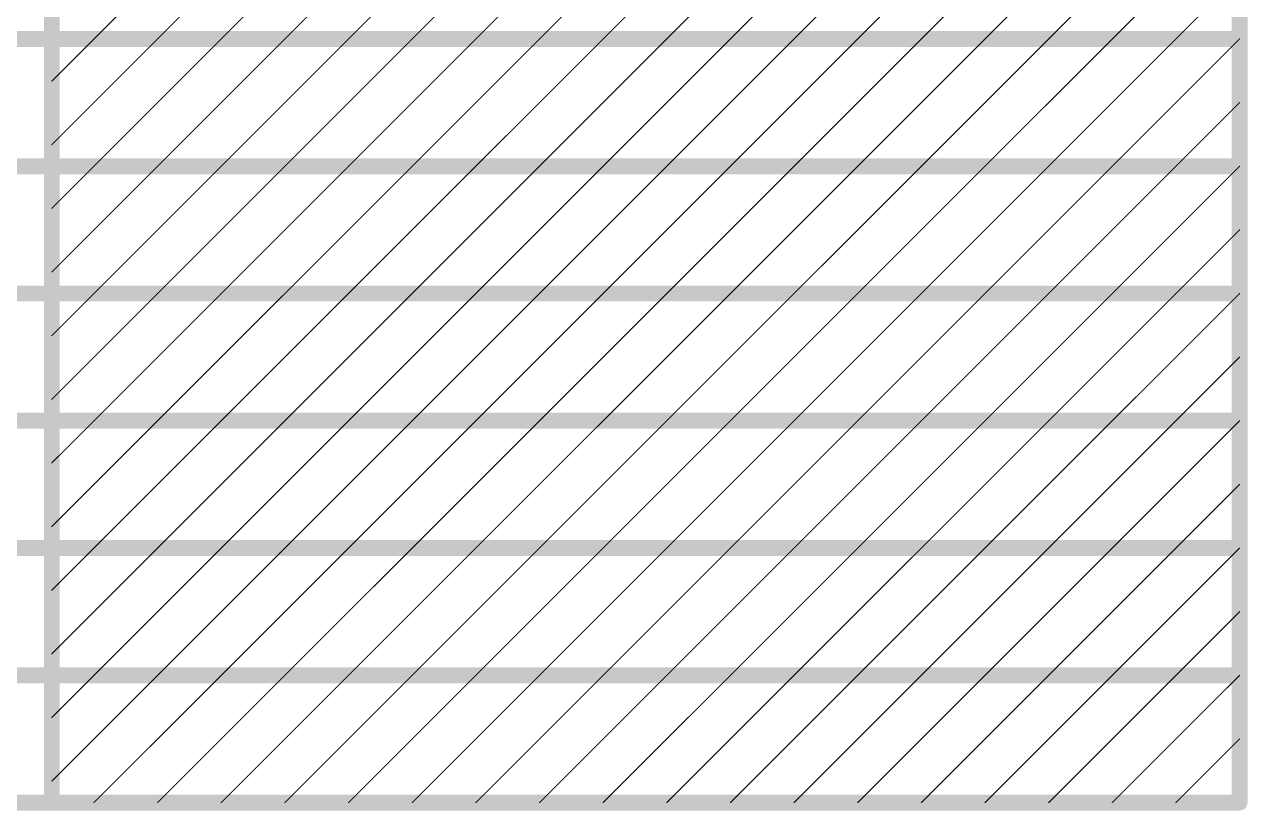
# Model space of a CAD drawing. Header units: inches. Extents: x 0 to 211, y 0 to 201.
# Drawn here: x 11.034 to 12.187, y 5.452 to 6.194 of the extents above; entities that cross this region are included whole.
import ezdxf

# ---------------------------------------------------------------- set-up
doc = ezdxf.new("R2010")
doc.units = ezdxf.units.IN
doc.header["$MEASUREMENT"] = 0
doc.layers.add('Fabrication', color=76, linetype='Continuous')

msp = doc.modelspace()

# ---------------------------------------------------------------- linework, layer by layer
at = {"layer": 'Fabrication'}
for points in [[(11.0597, 5.46, 0.015, 0.015, 0), (11.0597, 6.9, 0.015, 0.015, 0)], [(12.1794, 5.46, 0.015, 0.015, 0), (12.1794, 6.9, 0.015, 0.015, 0)], [(11.0994, 6.18, 0.001, 0.001, 0), (11.2194, 6.3, 0.001, 0.001, 0)], [(11.1594, 6.18, 0.001, 0.001, 0), (11.2794, 6.3, 0.001, 0.001, 0)], [(11.2194, 6.18, 0.001, 0.001, 0), (11.3394, 6.3, 0.001, 0.001, 0)], [(11.2794, 6.18, 0.001, 0.001, 0), (11.3994, 6.3, 0.001, 0.001, 0)], [(11.3394, 6.18, 0.001, 0.001, 0), (11.4594, 6.3, 0.001, 0.001, 0)], [(11.3994, 6.18, 0.001, 0.001, 0), (11.5194, 6.3, 0.001, 0.001, 0)], [(11.4594, 6.18, 0.001, 0.001, 0), (11.5794, 6.3, 0.001, 0.001, 0)], [(11.5194, 6.18, 0.001, 0.001, 0), (11.6394, 6.3, 0.001, 0.001, 0)], [(11.5794, 6.18, 0.001, 0.001, 0), (11.6994, 6.3, 0.001, 0.001, 0)], [(11.6394, 6.18, 0.001, 0.001, 0), (11.7594, 6.3, 0.001, 0.001, 0)], [(11.6994, 6.18, 0.001, 0.001, 0), (11.8194, 6.3, 0.001, 0.001, 0)], [(11.7594, 6.18, 0.001, 0.001, 0), (11.8794, 6.3, 0.001, 0.001, 0)], [(11.8194, 6.18, 0.001, 0.001, 0), (11.9394, 6.3, 0.001, 0.001, 0)], [(11.8794, 6.18, 0.001, 0.001, 0), (11.9994, 6.3, 0.001, 0.001, 0)], [(11.9394, 6.18, 0.001, 0.001, 0), (12.0594, 6.3, 0.001, 0.001, 0)], [(11.9994, 6.18, 0.001, 0.001, 0), (12.1194, 6.3, 0.001, 0.001, 0)], [(12.0594, 6.18, 0.001, 0.001, 0), (12.1794, 6.3, 0.001, 0.001, 0)], [(12.1194, 6.18, 0.001, 0.001, 0), (12.1794, 6.24, 0.001, 0.001, 0)], [(10.4898, 6.18, 0.015, 0.015, 0), (11.0597, 6.18, 0.015, 0.015, 0)], [(11.0597, 6.18, 0.015, 0.015, 0), (12.1794, 6.18, 0.015, 0.015, 0)], [(11.0597, 6.0803, 0.001, 0.001, 0), (11.1594, 6.18, 0.001, 0.001, 0)], [(11.0597, 6.1403, 0.001, 0.001, 0), (11.0994, 6.18, 0.001, 0.001, 0)], [(11.0994, 6.06, 0.001, 0.001, 0), (11.2194, 6.18, 0.001, 0.001, 0)], [(11.1594, 6.06, 0.001, 0.001, 0), (11.2794, 6.18, 0.001, 0.001, 0)], [(11.2194, 6.06, 0.001, 0.001, 0), (11.3394, 6.18, 0.001, 0.001, 0)], [(11.2794, 6.06, 0.001, 0.001, 0), (11.3994, 6.18, 0.001, 0.001, 0)], [(11.3394, 6.06, 0.001, 0.001, 0), (11.4594, 6.18, 0.001, 0.001, 0)], [(11.3994, 6.06, 0.001, 0.001, 0), (11.5194, 6.18, 0.001, 0.001, 0)], [(11.4594, 6.06, 0.001, 0.001, 0), (11.5794, 6.18, 0.001, 0.001, 0)], [(11.5194, 6.06, 0.001, 0.001, 0), (11.6394, 6.18, 0.001, 0.001, 0)], [(11.5794, 6.06, 0.001, 0.001, 0), (11.6994, 6.18, 0.001, 0.001, 0)], [(11.6394, 6.06, 0.001, 0.001, 0), (11.7594, 6.18, 0.001, 0.001, 0)], [(11.6994, 6.06, 0.001, 0.001, 0), (11.8194, 6.18, 0.001, 0.001, 0)], [(11.7594, 6.06, 0.001, 0.001, 0), (11.8794, 6.18, 0.001, 0.001, 0)], [(11.8194, 6.06, 0.001, 0.001, 0), (11.9394, 6.18, 0.001, 0.001, 0)], [(11.8794, 6.06, 0.001, 0.001, 0), (11.9994, 6.18, 0.001, 0.001, 0)], [(11.9394, 6.06, 0.001, 0.001, 0), (12.0594, 6.18, 0.001, 0.001, 0)], [(11.9994, 6.06, 0.001, 0.001, 0), (12.1194, 6.18, 0.001, 0.001, 0)], [(12.0594, 6.06, 0.001, 0.001, 0), (12.1794, 6.18, 0.001, 0.001, 0)], [(12.1194, 6.06, 0.001, 0.001, 0), (12.1794, 6.12, 0.001, 0.001, 0)], [(10.4898, 6.06, 0.015, 0.015, 0), (11.0597, 6.06, 0.015, 0.015, 0)], [(11.0597, 6.06, 0.015, 0.015, 0), (12.1794, 6.06, 0.015, 0.015, 0)], [(11.0597, 5.9603, 0.001, 0.001, 0), (11.1594, 6.06, 0.001, 0.001, 0)], [(11.0597, 6.0203, 0.001, 0.001, 0), (11.0994, 6.06, 0.001, 0.001, 0)], [(11.0994, 5.94, 0.001, 0.001, 0), (11.2194, 6.06, 0.001, 0.001, 0)], [(11.1594, 5.94, 0.001, 0.001, 0), (11.2794, 6.06, 0.001, 0.001, 0)], [(11.2194, 5.94, 0.001, 0.001, 0), (11.3394, 6.06, 0.001, 0.001, 0)], [(11.2794, 5.94, 0.001, 0.001, 0), (11.3994, 6.06, 0.001, 0.001, 0)], [(11.3394, 5.94, 0.001, 0.001, 0), (11.4594, 6.06, 0.001, 0.001, 0)], [(11.3994, 5.94, 0.001, 0.001, 0), (11.5194, 6.06, 0.001, 0.001, 0)], [(11.4594, 5.94, 0.001, 0.001, 0), (11.5794, 6.06, 0.001, 0.001, 0)], [(11.5194, 5.94, 0.001, 0.001, 0), (11.6394, 6.06, 0.001, 0.001, 0)], [(11.5794, 5.94, 0.001, 0.001, 0), (11.6994, 6.06, 0.001, 0.001, 0)], [(11.6394, 5.94, 0.001, 0.001, 0), (11.7594, 6.06, 0.001, 0.001, 0)], [(11.6994, 5.94, 0.001, 0.001, 0), (11.8194, 6.06, 0.001, 0.001, 0)], [(11.7594, 5.94, 0.001, 0.001, 0), (11.8794, 6.06, 0.001, 0.001, 0)], [(11.8194, 5.94, 0.001, 0.001, 0), (11.9394, 6.06, 0.001, 0.001, 0)], [(11.8794, 5.94, 0.001, 0.001, 0), (11.9994, 6.06, 0.001, 0.001, 0)], [(11.9394, 5.94, 0.001, 0.001, 0), (12.0594, 6.06, 0.001, 0.001, 0)], [(11.9994, 5.94, 0.001, 0.001, 0), (12.1194, 6.06, 0.001, 0.001, 0)], [(12.0594, 5.94, 0.001, 0.001, 0), (12.1794, 6.06, 0.001, 0.001, 0)], [(12.1194, 5.94, 0.001, 0.001, 0), (12.1794, 6, 0.001, 0.001, 0)], [(10.4898, 5.94, 0.015, 0.015, 0), (11.0597, 5.94, 0.015, 0.015, 0)], [(11.0597, 5.94, 0.015, 0.015, 0), (12.1794, 5.94, 0.015, 0.015, 0)], [(11.0597, 5.8403, 0.001, 0.001, 0), (11.1594, 5.94, 0.001, 0.001, 0)], [(11.0597, 5.9003, 0.001, 0.001, 0), (11.0994, 5.94, 0.001, 0.001, 0)], [(11.0994, 5.82, 0.001, 0.001, 0), (11.2194, 5.94, 0.001, 0.001, 0)], [(11.1594, 5.82, 0.001, 0.001, 0), (11.2794, 5.94, 0.001, 0.001, 0)], [(11.2194, 5.82, 0.001, 0.001, 0), (11.3394, 5.94, 0.001, 0.001, 0)], [(11.2794, 5.82, 0.001, 0.001, 0), (11.3994, 5.94, 0.001, 0.001, 0)], [(11.3394, 5.82, 0.001, 0.001, 0), (11.4594, 5.94, 0.001, 0.001, 0)], [(11.3994, 5.82, 0.001, 0.001, 0), (11.5194, 5.94, 0.001, 0.001, 0)], [(11.4594, 5.82, 0.001, 0.001, 0), (11.5794, 5.94, 0.001, 0.001, 0)], [(11.5194, 5.82, 0.001, 0.001, 0), (11.6394, 5.94, 0.001, 0.001, 0)], [(11.5794, 5.82, 0.001, 0.001, 0), (11.6994, 5.94, 0.001, 0.001, 0)], [(11.6394, 5.82, 0.001, 0.001, 0), (11.7594, 5.94, 0.001, 0.001, 0)], [(11.6994, 5.82, 0.001, 0.001, 0), (11.8194, 5.94, 0.001, 0.001, 0)], [(11.7594, 5.82, 0.001, 0.001, 0), (11.8794, 5.94, 0.001, 0.001, 0)], [(11.8194, 5.82, 0.001, 0.001, 0), (11.9394, 5.94, 0.001, 0.001, 0)], [(11.8794, 5.82, 0.001, 0.001, 0), (11.9994, 5.94, 0.001, 0.001, 0)], [(11.9394, 5.82, 0.001, 0.001, 0), (12.0594, 5.94, 0.001, 0.001, 0)], [(11.9994, 5.82, 0.001, 0.001, 0), (12.1194, 5.94, 0.001, 0.001, 0)], [(12.0594, 5.82, 0.001, 0.001, 0), (12.1794, 5.94, 0.001, 0.001, 0)], [(12.1194, 5.82, 0.001, 0.001, 0), (12.1794, 5.88, 0.001, 0.001, 0)], [(10.4898, 5.82, 0.015, 0.015, 0), (11.0597, 5.82, 0.015, 0.015, 0)], [(11.0597, 5.82, 0.015, 0.015, 0), (12.1794, 5.82, 0.015, 0.015, 0)], [(11.0597, 5.7203, 0.001, 0.001, 0), (11.1594, 5.82, 0.001, 0.001, 0)], [(11.0597, 5.7803, 0.001, 0.001, 0), (11.0994, 5.82, 0.001, 0.001, 0)], [(11.0994, 5.7, 0.001, 0.001, 0), (11.2194, 5.82, 0.001, 0.001, 0)], [(11.1594, 5.7, 0.001, 0.001, 0), (11.2794, 5.82, 0.001, 0.001, 0)], [(11.2194, 5.7, 0.001, 0.001, 0), (11.3394, 5.82, 0.001, 0.001, 0)], [(11.2794, 5.7, 0.001, 0.001, 0), (11.3994, 5.82, 0.001, 0.001, 0)], [(11.3394, 5.7, 0.001, 0.001, 0), (11.4594, 5.82, 0.001, 0.001, 0)], [(11.3994, 5.7, 0.001, 0.001, 0), (11.5194, 5.82, 0.001, 0.001, 0)], [(11.4594, 5.7, 0.001, 0.001, 0), (11.5794, 5.82, 0.001, 0.001, 0)], [(11.5194, 5.7, 0.001, 0.001, 0), (11.6394, 5.82, 0.001, 0.001, 0)], [(11.5794, 5.7, 0.001, 0.001, 0), (11.6994, 5.82, 0.001, 0.001, 0)], [(11.6394, 5.7, 0.001, 0.001, 0), (11.7594, 5.82, 0.001, 0.001, 0)], [(11.6994, 5.7, 0.001, 0.001, 0), (11.8194, 5.82, 0.001, 0.001, 0)], [(11.7594, 5.7, 0.001, 0.001, 0), (11.8794, 5.82, 0.001, 0.001, 0)], [(11.8194, 5.7, 0.001, 0.001, 0), (11.9394, 5.82, 0.001, 0.001, 0)], [(11.8794, 5.7, 0.001, 0.001, 0), (11.9994, 5.82, 0.001, 0.001, 0)], [(11.9394, 5.7, 0.001, 0.001, 0), (12.0594, 5.82, 0.001, 0.001, 0)], [(11.9994, 5.7, 0.001, 0.001, 0), (12.1194, 5.82, 0.001, 0.001, 0)], [(12.0594, 5.7, 0.001, 0.001, 0), (12.1794, 5.82, 0.001, 0.001, 0)], [(12.1194, 5.7, 0.001, 0.001, 0), (12.1794, 5.76, 0.001, 0.001, 0)], [(10.4898, 5.7, 0.015, 0.015, 0), (11.0597, 5.7, 0.015, 0.015, 0)], [(11.0597, 5.7, 0.015, 0.015, 0), (12.1794, 5.7, 0.015, 0.015, 0)], [(11.0597, 5.6003, 0.001, 0.001, 0), (11.1594, 5.7, 0.001, 0.001, 0)], [(11.0597, 5.6603, 0.001, 0.001, 0), (11.0994, 5.7, 0.001, 0.001, 0)], [(11.0994, 5.58, 0.001, 0.001, 0), (11.2194, 5.7, 0.001, 0.001, 0)], [(11.1594, 5.58, 0.001, 0.001, 0), (11.2794, 5.7, 0.001, 0.001, 0)], [(11.2194, 5.58, 0.001, 0.001, 0), (11.3394, 5.7, 0.001, 0.001, 0)], [(11.2794, 5.58, 0.001, 0.001, 0), (11.3994, 5.7, 0.001, 0.001, 0)], [(11.3394, 5.58, 0.001, 0.001, 0), (11.4594, 5.7, 0.001, 0.001, 0)], [(11.3994, 5.58, 0.001, 0.001, 0), (11.5194, 5.7, 0.001, 0.001, 0)], [(11.4594, 5.58, 0.001, 0.001, 0), (11.5794, 5.7, 0.001, 0.001, 0)], [(11.5194, 5.58, 0.001, 0.001, 0), (11.6394, 5.7, 0.001, 0.001, 0)], [(11.5794, 5.58, 0.001, 0.001, 0), (11.6994, 5.7, 0.001, 0.001, 0)], [(11.6394, 5.58, 0.001, 0.001, 0), (11.7594, 5.7, 0.001, 0.001, 0)], [(11.6994, 5.58, 0.001, 0.001, 0), (11.8194, 5.7, 0.001, 0.001, 0)], [(11.7594, 5.58, 0.001, 0.001, 0), (11.8794, 5.7, 0.001, 0.001, 0)], [(11.8194, 5.58, 0.001, 0.001, 0), (11.9394, 5.7, 0.001, 0.001, 0)], [(11.8794, 5.58, 0.001, 0.001, 0), (11.9994, 5.7, 0.001, 0.001, 0)], [(11.9394, 5.58, 0.001, 0.001, 0), (12.0594, 5.7, 0.001, 0.001, 0)], [(11.9994, 5.58, 0.001, 0.001, 0), (12.1194, 5.7, 0.001, 0.001, 0)], [(12.0594, 5.58, 0.001, 0.001, 0), (12.1794, 5.7, 0.001, 0.001, 0)], [(12.1194, 5.58, 0.001, 0.001, 0), (12.1794, 5.64, 0.001, 0.001, 0)], [(10.4898, 5.58, 0.015, 0.015, 0), (11.0597, 5.58, 0.015, 0.015, 0)], [(11.0597, 5.58, 0.015, 0.015, 0), (12.1794, 5.58, 0.015, 0.015, 0)], [(11.0597, 5.4803, 0.001, 0.001, 0), (11.1594, 5.58, 0.001, 0.001, 0)], [(11.0597, 5.5403, 0.001, 0.001, 0), (11.0994, 5.58, 0.001, 0.001, 0)], [(11.0994, 5.46, 0.001, 0.001, 0), (11.2194, 5.58, 0.001, 0.001, 0)], [(11.1594, 5.46, 0.001, 0.001, 0), (11.2794, 5.58, 0.001, 0.001, 0)], [(11.2194, 5.46, 0.001, 0.001, 0), (11.3394, 5.58, 0.001, 0.001, 0)], [(11.2794, 5.46, 0.001, 0.001, 0), (11.3994, 5.58, 0.001, 0.001, 0)], [(11.3394, 5.46, 0.001, 0.001, 0), (11.4594, 5.58, 0.001, 0.001, 0)], [(11.3994, 5.46, 0.001, 0.001, 0), (11.5194, 5.58, 0.001, 0.001, 0)], [(11.4594, 5.46, 0.001, 0.001, 0), (11.5794, 5.58, 0.001, 0.001, 0)], [(11.5194, 5.46, 0.001, 0.001, 0), (11.6394, 5.58, 0.001, 0.001, 0)], [(11.5794, 5.46, 0.001, 0.001, 0), (11.6994, 5.58, 0.001, 0.001, 0)], [(11.6394, 5.46, 0.001, 0.001, 0), (11.7594, 5.58, 0.001, 0.001, 0)], [(11.6994, 5.46, 0.001, 0.001, 0), (11.8194, 5.58, 0.001, 0.001, 0)], [(11.7594, 5.46, 0.001, 0.001, 0), (11.8794, 5.58, 0.001, 0.001, 0)], [(11.8194, 5.46, 0.001, 0.001, 0), (11.9394, 5.58, 0.001, 0.001, 0)], [(11.8794, 5.46, 0.001, 0.001, 0), (11.9994, 5.58, 0.001, 0.001, 0)], [(11.9394, 5.46, 0.001, 0.001, 0), (12.0594, 5.58, 0.001, 0.001, 0)], [(11.9994, 5.46, 0.001, 0.001, 0), (12.1194, 5.58, 0.001, 0.001, 0)], [(12.0594, 5.46, 0.001, 0.001, 0), (12.1794, 5.58, 0.001, 0.001, 0)], [(12.1194, 5.46, 0.001, 0.001, 0), (12.1794, 5.52, 0.001, 0.001, 0)], [(10.4898, 5.46, 0.015, 0.015, 0), (11.0597, 5.46, 0.015, 0.015, 0)], [(11.0597, 5.46, 0.015, 0.015, 0), (12.1794, 5.46, 0.015, 0.015, 0)]]:
    msp.add_lwpolyline(points, format="xyseb", dxfattribs=at)
for points in [[(11.0559, 6.18, 0.0075, 0.0075, 1), (11.0634, 6.18, 0.0075, 0.0075, 1)], [(11.0559, 6.18, 0.0075, 0.0075, 1), (11.0634, 6.18, 0.0075, 0.0075, 1)], [(11.0991, 6.18, 0.0005, 0.0005, 1), (11.0996, 6.18, 0.0005, 0.0005, 1)], [(11.0991, 6.18, 0.0005, 0.0005, 1), (11.0996, 6.18, 0.0005, 0.0005, 1)], [(11.1591, 6.18, 0.0005, 0.0005, 1), (11.1596, 6.18, 0.0005, 0.0005, 1)], [(11.1591, 6.18, 0.0005, 0.0005, 1), (11.1596, 6.18, 0.0005, 0.0005, 1)], [(11.2191, 6.18, 0.0005, 0.0005, 1), (11.2196, 6.18, 0.0005, 0.0005, 1)], [(11.2191, 6.18, 0.0005, 0.0005, 1), (11.2196, 6.18, 0.0005, 0.0005, 1)], [(11.2791, 6.18, 0.0005, 0.0005, 1), (11.2796, 6.18, 0.0005, 0.0005, 1)], [(11.2791, 6.18, 0.0005, 0.0005, 1), (11.2796, 6.18, 0.0005, 0.0005, 1)], [(11.3391, 6.18, 0.0005, 0.0005, 1), (11.3396, 6.18, 0.0005, 0.0005, 1)], [(11.3391, 6.18, 0.0005, 0.0005, 1), (11.3396, 6.18, 0.0005, 0.0005, 1)], [(11.3991, 6.18, 0.0005, 0.0005, 1), (11.3996, 6.18, 0.0005, 0.0005, 1)], [(11.3991, 6.18, 0.0005, 0.0005, 1), (11.3996, 6.18, 0.0005, 0.0005, 1)], [(11.4591, 6.18, 0.0005, 0.0005, 1), (11.4596, 6.18, 0.0005, 0.0005, 1)], [(11.4591, 6.18, 0.0005, 0.0005, 1), (11.4596, 6.18, 0.0005, 0.0005, 1)], [(11.5191, 6.18, 0.0005, 0.0005, 1), (11.5196, 6.18, 0.0005, 0.0005, 1)], [(11.5191, 6.18, 0.0005, 0.0005, 1), (11.5196, 6.18, 0.0005, 0.0005, 1)], [(11.5791, 6.18, 0.0005, 0.0005, 1), (11.5796, 6.18, 0.0005, 0.0005, 1)], [(11.5791, 6.18, 0.0005, 0.0005, 1), (11.5796, 6.18, 0.0005, 0.0005, 1)], [(11.6391, 6.18, 0.0005, 0.0005, 1), (11.6396, 6.18, 0.0005, 0.0005, 1)], [(11.6391, 6.18, 0.0005, 0.0005, 1), (11.6396, 6.18, 0.0005, 0.0005, 1)], [(11.6991, 6.18, 0.0005, 0.0005, 1), (11.6996, 6.18, 0.0005, 0.0005, 1)], [(11.6991, 6.18, 0.0005, 0.0005, 1), (11.6996, 6.18, 0.0005, 0.0005, 1)], [(11.7591, 6.18, 0.0005, 0.0005, 1), (11.7596, 6.18, 0.0005, 0.0005, 1)], [(11.7591, 6.18, 0.0005, 0.0005, 1), (11.7596, 6.18, 0.0005, 0.0005, 1)], [(11.8191, 6.18, 0.0005, 0.0005, 1), (11.8196, 6.18, 0.0005, 0.0005, 1)], [(11.8191, 6.18, 0.0005, 0.0005, 1), (11.8196, 6.18, 0.0005, 0.0005, 1)], [(11.8791, 6.18, 0.0005, 0.0005, 1), (11.8796, 6.18, 0.0005, 0.0005, 1)], [(11.8791, 6.18, 0.0005, 0.0005, 1), (11.8796, 6.18, 0.0005, 0.0005, 1)], [(11.9391, 6.18, 0.0005, 0.0005, 1), (11.9396, 6.18, 0.0005, 0.0005, 1)], [(11.9391, 6.18, 0.0005, 0.0005, 1), (11.9396, 6.18, 0.0005, 0.0005, 1)], [(11.9991, 6.18, 0.0005, 0.0005, 1), (11.9996, 6.18, 0.0005, 0.0005, 1)], [(11.9991, 6.18, 0.0005, 0.0005, 1), (11.9996, 6.18, 0.0005, 0.0005, 1)], [(12.0591, 6.18, 0.0005, 0.0005, 1), (12.0596, 6.18, 0.0005, 0.0005, 1)], [(12.0591, 6.18, 0.0005, 0.0005, 1), (12.0596, 6.18, 0.0005, 0.0005, 1)], [(12.1191, 6.18, 0.0005, 0.0005, 1), (12.1196, 6.18, 0.0005, 0.0005, 1)], [(12.1191, 6.18, 0.0005, 0.0005, 1), (12.1196, 6.18, 0.0005, 0.0005, 1)], [(12.1756, 6.18, 0.0075, 0.0075, 1), (12.1831, 6.18, 0.0075, 0.0075, 1)], [(12.1791, 6.18, 0.0005, 0.0005, 1), (12.1796, 6.18, 0.0005, 0.0005, 1)], [(11.0594, 6.1403, 0.0005, 0.0005, 1), (11.0599, 6.1403, 0.0005, 0.0005, 1)], [(12.1791, 6.12, 0.0005, 0.0005, 1), (12.1796, 6.12, 0.0005, 0.0005, 1)], [(11.0594, 6.0803, 0.0005, 0.0005, 1), (11.0599, 6.0803, 0.0005, 0.0005, 1)], [(11.0559, 6.06, 0.0075, 0.0075, 1), (11.0634, 6.06, 0.0075, 0.0075, 1)], [(11.0559, 6.06, 0.0075, 0.0075, 1), (11.0634, 6.06, 0.0075, 0.0075, 1)], [(12.1756, 6.06, 0.0075, 0.0075, 1), (12.1831, 6.06, 0.0075, 0.0075, 1)], [(11.0991, 6.06, 0.0005, 0.0005, 1), (11.0996, 6.06, 0.0005, 0.0005, 1)], [(11.0991, 6.06, 0.0005, 0.0005, 1), (11.0996, 6.06, 0.0005, 0.0005, 1)], [(11.1591, 6.06, 0.0005, 0.0005, 1), (11.1596, 6.06, 0.0005, 0.0005, 1)], [(11.1591, 6.06, 0.0005, 0.0005, 1), (11.1596, 6.06, 0.0005, 0.0005, 1)], [(11.2191, 6.06, 0.0005, 0.0005, 1), (11.2196, 6.06, 0.0005, 0.0005, 1)], [(11.2191, 6.06, 0.0005, 0.0005, 1), (11.2196, 6.06, 0.0005, 0.0005, 1)], [(11.2791, 6.06, 0.0005, 0.0005, 1), (11.2796, 6.06, 0.0005, 0.0005, 1)], [(11.2791, 6.06, 0.0005, 0.0005, 1), (11.2796, 6.06, 0.0005, 0.0005, 1)], [(11.3391, 6.06, 0.0005, 0.0005, 1), (11.3396, 6.06, 0.0005, 0.0005, 1)], [(11.3391, 6.06, 0.0005, 0.0005, 1), (11.3396, 6.06, 0.0005, 0.0005, 1)], [(11.3991, 6.06, 0.0005, 0.0005, 1), (11.3996, 6.06, 0.0005, 0.0005, 1)], [(11.3991, 6.06, 0.0005, 0.0005, 1), (11.3996, 6.06, 0.0005, 0.0005, 1)], [(11.4591, 6.06, 0.0005, 0.0005, 1), (11.4596, 6.06, 0.0005, 0.0005, 1)], [(11.4591, 6.06, 0.0005, 0.0005, 1), (11.4596, 6.06, 0.0005, 0.0005, 1)], [(11.5191, 6.06, 0.0005, 0.0005, 1), (11.5196, 6.06, 0.0005, 0.0005, 1)], [(11.5191, 6.06, 0.0005, 0.0005, 1), (11.5196, 6.06, 0.0005, 0.0005, 1)], [(11.5791, 6.06, 0.0005, 0.0005, 1), (11.5796, 6.06, 0.0005, 0.0005, 1)], [(11.5791, 6.06, 0.0005, 0.0005, 1), (11.5796, 6.06, 0.0005, 0.0005, 1)], [(11.6391, 6.06, 0.0005, 0.0005, 1), (11.6396, 6.06, 0.0005, 0.0005, 1)], [(11.6391, 6.06, 0.0005, 0.0005, 1), (11.6396, 6.06, 0.0005, 0.0005, 1)], [(11.6991, 6.06, 0.0005, 0.0005, 1), (11.6996, 6.06, 0.0005, 0.0005, 1)], [(11.6991, 6.06, 0.0005, 0.0005, 1), (11.6996, 6.06, 0.0005, 0.0005, 1)], [(11.7591, 6.06, 0.0005, 0.0005, 1), (11.7596, 6.06, 0.0005, 0.0005, 1)], [(11.7591, 6.06, 0.0005, 0.0005, 1), (11.7596, 6.06, 0.0005, 0.0005, 1)], [(11.8191, 6.06, 0.0005, 0.0005, 1), (11.8196, 6.06, 0.0005, 0.0005, 1)], [(11.8191, 6.06, 0.0005, 0.0005, 1), (11.8196, 6.06, 0.0005, 0.0005, 1)], [(11.8791, 6.06, 0.0005, 0.0005, 1), (11.8796, 6.06, 0.0005, 0.0005, 1)], [(11.8791, 6.06, 0.0005, 0.0005, 1), (11.8796, 6.06, 0.0005, 0.0005, 1)], [(11.9391, 6.06, 0.0005, 0.0005, 1), (11.9396, 6.06, 0.0005, 0.0005, 1)], [(11.9391, 6.06, 0.0005, 0.0005, 1), (11.9396, 6.06, 0.0005, 0.0005, 1)], [(11.9991, 6.06, 0.0005, 0.0005, 1), (11.9996, 6.06, 0.0005, 0.0005, 1)], [(11.9991, 6.06, 0.0005, 0.0005, 1), (11.9996, 6.06, 0.0005, 0.0005, 1)], [(12.0591, 6.06, 0.0005, 0.0005, 1), (12.0596, 6.06, 0.0005, 0.0005, 1)], [(12.0591, 6.06, 0.0005, 0.0005, 1), (12.0596, 6.06, 0.0005, 0.0005, 1)], [(12.1191, 6.06, 0.0005, 0.0005, 1), (12.1196, 6.06, 0.0005, 0.0005, 1)], [(12.1191, 6.06, 0.0005, 0.0005, 1), (12.1196, 6.06, 0.0005, 0.0005, 1)], [(12.1791, 6.06, 0.0005, 0.0005, 1), (12.1796, 6.06, 0.0005, 0.0005, 1)], [(11.0594, 6.0203, 0.0005, 0.0005, 1), (11.0599, 6.0203, 0.0005, 0.0005, 1)], [(12.1791, 6, 0.0005, 0.0005, 1), (12.1796, 6, 0.0005, 0.0005, 1)], [(11.0594, 5.9603, 0.0005, 0.0005, 1), (11.0599, 5.9603, 0.0005, 0.0005, 1)], [(11.0559, 5.94, 0.0075, 0.0075, 1), (11.0634, 5.94, 0.0075, 0.0075, 1)], [(11.0559, 5.94, 0.0075, 0.0075, 1), (11.0634, 5.94, 0.0075, 0.0075, 1)], [(11.0991, 5.94, 0.0005, 0.0005, 1), (11.0996, 5.94, 0.0005, 0.0005, 1)], [(11.0991, 5.94, 0.0005, 0.0005, 1), (11.0996, 5.94, 0.0005, 0.0005, 1)], [(11.1591, 5.94, 0.0005, 0.0005, 1), (11.1596, 5.94, 0.0005, 0.0005, 1)], [(11.1591, 5.94, 0.0005, 0.0005, 1), (11.1596, 5.94, 0.0005, 0.0005, 1)], [(11.2191, 5.94, 0.0005, 0.0005, 1), (11.2196, 5.94, 0.0005, 0.0005, 1)], [(11.2191, 5.94, 0.0005, 0.0005, 1), (11.2196, 5.94, 0.0005, 0.0005, 1)], [(11.2791, 5.94, 0.0005, 0.0005, 1), (11.2796, 5.94, 0.0005, 0.0005, 1)], [(11.2791, 5.94, 0.0005, 0.0005, 1), (11.2796, 5.94, 0.0005, 0.0005, 1)], [(11.3391, 5.94, 0.0005, 0.0005, 1), (11.3396, 5.94, 0.0005, 0.0005, 1)], [(11.3391, 5.94, 0.0005, 0.0005, 1), (11.3396, 5.94, 0.0005, 0.0005, 1)], [(11.3991, 5.94, 0.0005, 0.0005, 1), (11.3996, 5.94, 0.0005, 0.0005, 1)], [(11.3991, 5.94, 0.0005, 0.0005, 1), (11.3996, 5.94, 0.0005, 0.0005, 1)], [(11.4591, 5.94, 0.0005, 0.0005, 1), (11.4596, 5.94, 0.0005, 0.0005, 1)], [(11.4591, 5.94, 0.0005, 0.0005, 1), (11.4596, 5.94, 0.0005, 0.0005, 1)], [(11.5191, 5.94, 0.0005, 0.0005, 1), (11.5196, 5.94, 0.0005, 0.0005, 1)], [(11.5191, 5.94, 0.0005, 0.0005, 1), (11.5196, 5.94, 0.0005, 0.0005, 1)], [(11.5791, 5.94, 0.0005, 0.0005, 1), (11.5796, 5.94, 0.0005, 0.0005, 1)], [(11.5791, 5.94, 0.0005, 0.0005, 1), (11.5796, 5.94, 0.0005, 0.0005, 1)], [(11.6391, 5.94, 0.0005, 0.0005, 1), (11.6396, 5.94, 0.0005, 0.0005, 1)], [(11.6391, 5.94, 0.0005, 0.0005, 1), (11.6396, 5.94, 0.0005, 0.0005, 1)], [(11.6991, 5.94, 0.0005, 0.0005, 1), (11.6996, 5.94, 0.0005, 0.0005, 1)], [(11.6991, 5.94, 0.0005, 0.0005, 1), (11.6996, 5.94, 0.0005, 0.0005, 1)], [(11.7591, 5.94, 0.0005, 0.0005, 1), (11.7596, 5.94, 0.0005, 0.0005, 1)], [(11.7591, 5.94, 0.0005, 0.0005, 1), (11.7596, 5.94, 0.0005, 0.0005, 1)], [(11.8191, 5.94, 0.0005, 0.0005, 1), (11.8196, 5.94, 0.0005, 0.0005, 1)], [(11.8191, 5.94, 0.0005, 0.0005, 1), (11.8196, 5.94, 0.0005, 0.0005, 1)], [(11.8791, 5.94, 0.0005, 0.0005, 1), (11.8796, 5.94, 0.0005, 0.0005, 1)], [(11.8791, 5.94, 0.0005, 0.0005, 1), (11.8796, 5.94, 0.0005, 0.0005, 1)], [(11.9391, 5.94, 0.0005, 0.0005, 1), (11.9396, 5.94, 0.0005, 0.0005, 1)], [(11.9391, 5.94, 0.0005, 0.0005, 1), (11.9396, 5.94, 0.0005, 0.0005, 1)], [(11.9991, 5.94, 0.0005, 0.0005, 1), (11.9996, 5.94, 0.0005, 0.0005, 1)], [(11.9991, 5.94, 0.0005, 0.0005, 1), (11.9996, 5.94, 0.0005, 0.0005, 1)], [(12.0591, 5.94, 0.0005, 0.0005, 1), (12.0596, 5.94, 0.0005, 0.0005, 1)], [(12.0591, 5.94, 0.0005, 0.0005, 1), (12.0596, 5.94, 0.0005, 0.0005, 1)], [(12.1191, 5.94, 0.0005, 0.0005, 1), (12.1196, 5.94, 0.0005, 0.0005, 1)], [(12.1191, 5.94, 0.0005, 0.0005, 1), (12.1196, 5.94, 0.0005, 0.0005, 1)], [(12.1756, 5.94, 0.0075, 0.0075, 1), (12.1831, 5.94, 0.0075, 0.0075, 1)], [(12.1791, 5.94, 0.0005, 0.0005, 1), (12.1796, 5.94, 0.0005, 0.0005, 1)], [(11.0594, 5.9003, 0.0005, 0.0005, 1), (11.0599, 5.9003, 0.0005, 0.0005, 1)], [(12.1791, 5.88, 0.0005, 0.0005, 1), (12.1796, 5.88, 0.0005, 0.0005, 1)], [(11.0594, 5.8403, 0.0005, 0.0005, 1), (11.0599, 5.8403, 0.0005, 0.0005, 1)], [(11.0559, 5.82, 0.0075, 0.0075, 1), (11.0634, 5.82, 0.0075, 0.0075, 1)], [(11.0559, 5.82, 0.0075, 0.0075, 1), (11.0634, 5.82, 0.0075, 0.0075, 1)], [(12.1756, 5.82, 0.0075, 0.0075, 1), (12.1831, 5.82, 0.0075, 0.0075, 1)], [(11.0991, 5.82, 0.0005, 0.0005, 1), (11.0996, 5.82, 0.0005, 0.0005, 1)], [(11.0991, 5.82, 0.0005, 0.0005, 1), (11.0996, 5.82, 0.0005, 0.0005, 1)], [(11.1591, 5.82, 0.0005, 0.0005, 1), (11.1596, 5.82, 0.0005, 0.0005, 1)], [(11.1591, 5.82, 0.0005, 0.0005, 1), (11.1596, 5.82, 0.0005, 0.0005, 1)], [(11.2191, 5.82, 0.0005, 0.0005, 1), (11.2196, 5.82, 0.0005, 0.0005, 1)], [(11.2191, 5.82, 0.0005, 0.0005, 1), (11.2196, 5.82, 0.0005, 0.0005, 1)], [(11.2791, 5.82, 0.0005, 0.0005, 1), (11.2796, 5.82, 0.0005, 0.0005, 1)], [(11.2791, 5.82, 0.0005, 0.0005, 1), (11.2796, 5.82, 0.0005, 0.0005, 1)], [(11.3391, 5.82, 0.0005, 0.0005, 1), (11.3396, 5.82, 0.0005, 0.0005, 1)], [(11.3391, 5.82, 0.0005, 0.0005, 1), (11.3396, 5.82, 0.0005, 0.0005, 1)], [(11.3991, 5.82, 0.0005, 0.0005, 1), (11.3996, 5.82, 0.0005, 0.0005, 1)], [(11.3991, 5.82, 0.0005, 0.0005, 1), (11.3996, 5.82, 0.0005, 0.0005, 1)], [(11.4591, 5.82, 0.0005, 0.0005, 1), (11.4596, 5.82, 0.0005, 0.0005, 1)], [(11.4591, 5.82, 0.0005, 0.0005, 1), (11.4596, 5.82, 0.0005, 0.0005, 1)], [(11.5191, 5.82, 0.0005, 0.0005, 1), (11.5196, 5.82, 0.0005, 0.0005, 1)], [(11.5191, 5.82, 0.0005, 0.0005, 1), (11.5196, 5.82, 0.0005, 0.0005, 1)], [(11.5791, 5.82, 0.0005, 0.0005, 1), (11.5796, 5.82, 0.0005, 0.0005, 1)], [(11.5791, 5.82, 0.0005, 0.0005, 1), (11.5796, 5.82, 0.0005, 0.0005, 1)], [(11.6391, 5.82, 0.0005, 0.0005, 1), (11.6396, 5.82, 0.0005, 0.0005, 1)], [(11.6391, 5.82, 0.0005, 0.0005, 1), (11.6396, 5.82, 0.0005, 0.0005, 1)], [(11.6991, 5.82, 0.0005, 0.0005, 1), (11.6996, 5.82, 0.0005, 0.0005, 1)], [(11.6991, 5.82, 0.0005, 0.0005, 1), (11.6996, 5.82, 0.0005, 0.0005, 1)], [(11.7591, 5.82, 0.0005, 0.0005, 1), (11.7596, 5.82, 0.0005, 0.0005, 1)], [(11.7591, 5.82, 0.0005, 0.0005, 1), (11.7596, 5.82, 0.0005, 0.0005, 1)], [(11.8191, 5.82, 0.0005, 0.0005, 1), (11.8196, 5.82, 0.0005, 0.0005, 1)], [(11.8191, 5.82, 0.0005, 0.0005, 1), (11.8196, 5.82, 0.0005, 0.0005, 1)], [(11.8791, 5.82, 0.0005, 0.0005, 1), (11.8796, 5.82, 0.0005, 0.0005, 1)], [(11.8791, 5.82, 0.0005, 0.0005, 1), (11.8796, 5.82, 0.0005, 0.0005, 1)], [(11.9391, 5.82, 0.0005, 0.0005, 1), (11.9396, 5.82, 0.0005, 0.0005, 1)], [(11.9391, 5.82, 0.0005, 0.0005, 1), (11.9396, 5.82, 0.0005, 0.0005, 1)], [(11.9991, 5.82, 0.0005, 0.0005, 1), (11.9996, 5.82, 0.0005, 0.0005, 1)], [(11.9991, 5.82, 0.0005, 0.0005, 1), (11.9996, 5.82, 0.0005, 0.0005, 1)], [(12.0591, 5.82, 0.0005, 0.0005, 1), (12.0596, 5.82, 0.0005, 0.0005, 1)], [(12.0591, 5.82, 0.0005, 0.0005, 1), (12.0596, 5.82, 0.0005, 0.0005, 1)], [(12.1191, 5.82, 0.0005, 0.0005, 1), (12.1196, 5.82, 0.0005, 0.0005, 1)], [(12.1191, 5.82, 0.0005, 0.0005, 1), (12.1196, 5.82, 0.0005, 0.0005, 1)], [(12.1791, 5.82, 0.0005, 0.0005, 1), (12.1796, 5.82, 0.0005, 0.0005, 1)], [(11.0594, 5.7803, 0.0005, 0.0005, 1), (11.0599, 5.7803, 0.0005, 0.0005, 1)], [(12.1791, 5.76, 0.0005, 0.0005, 1), (12.1796, 5.76, 0.0005, 0.0005, 1)], [(11.0594, 5.7203, 0.0005, 0.0005, 1), (11.0599, 5.7203, 0.0005, 0.0005, 1)], [(11.0559, 5.7, 0.0075, 0.0075, 1), (11.0634, 5.7, 0.0075, 0.0075, 1)], [(11.0559, 5.7, 0.0075, 0.0075, 1), (11.0634, 5.7, 0.0075, 0.0075, 1)], [(12.1756, 5.7, 0.0075, 0.0075, 1), (12.1831, 5.7, 0.0075, 0.0075, 1)], [(11.0991, 5.7, 0.0005, 0.0005, 1), (11.0996, 5.7, 0.0005, 0.0005, 1)], [(11.0991, 5.7, 0.0005, 0.0005, 1), (11.0996, 5.7, 0.0005, 0.0005, 1)], [(11.1591, 5.7, 0.0005, 0.0005, 1), (11.1596, 5.7, 0.0005, 0.0005, 1)], [(11.1591, 5.7, 0.0005, 0.0005, 1), (11.1596, 5.7, 0.0005, 0.0005, 1)], [(11.2191, 5.7, 0.0005, 0.0005, 1), (11.2196, 5.7, 0.0005, 0.0005, 1)], [(11.2191, 5.7, 0.0005, 0.0005, 1), (11.2196, 5.7, 0.0005, 0.0005, 1)], [(11.2791, 5.7, 0.0005, 0.0005, 1), (11.2796, 5.7, 0.0005, 0.0005, 1)], [(11.2791, 5.7, 0.0005, 0.0005, 1), (11.2796, 5.7, 0.0005, 0.0005, 1)], [(11.3391, 5.7, 0.0005, 0.0005, 1), (11.3396, 5.7, 0.0005, 0.0005, 1)], [(11.3391, 5.7, 0.0005, 0.0005, 1), (11.3396, 5.7, 0.0005, 0.0005, 1)], [(11.3991, 5.7, 0.0005, 0.0005, 1), (11.3996, 5.7, 0.0005, 0.0005, 1)], [(11.3991, 5.7, 0.0005, 0.0005, 1), (11.3996, 5.7, 0.0005, 0.0005, 1)], [(11.4591, 5.7, 0.0005, 0.0005, 1), (11.4596, 5.7, 0.0005, 0.0005, 1)], [(11.4591, 5.7, 0.0005, 0.0005, 1), (11.4596, 5.7, 0.0005, 0.0005, 1)], [(11.5191, 5.7, 0.0005, 0.0005, 1), (11.5196, 5.7, 0.0005, 0.0005, 1)], [(11.5191, 5.7, 0.0005, 0.0005, 1), (11.5196, 5.7, 0.0005, 0.0005, 1)], [(11.5791, 5.7, 0.0005, 0.0005, 1), (11.5796, 5.7, 0.0005, 0.0005, 1)], [(11.5791, 5.7, 0.0005, 0.0005, 1), (11.5796, 5.7, 0.0005, 0.0005, 1)], [(11.6391, 5.7, 0.0005, 0.0005, 1), (11.6396, 5.7, 0.0005, 0.0005, 1)], [(11.6391, 5.7, 0.0005, 0.0005, 1), (11.6396, 5.7, 0.0005, 0.0005, 1)], [(11.6991, 5.7, 0.0005, 0.0005, 1), (11.6996, 5.7, 0.0005, 0.0005, 1)], [(11.6991, 5.7, 0.0005, 0.0005, 1), (11.6996, 5.7, 0.0005, 0.0005, 1)], [(11.7591, 5.7, 0.0005, 0.0005, 1), (11.7596, 5.7, 0.0005, 0.0005, 1)], [(11.7591, 5.7, 0.0005, 0.0005, 1), (11.7596, 5.7, 0.0005, 0.0005, 1)], [(11.8191, 5.7, 0.0005, 0.0005, 1), (11.8196, 5.7, 0.0005, 0.0005, 1)], [(11.8191, 5.7, 0.0005, 0.0005, 1), (11.8196, 5.7, 0.0005, 0.0005, 1)], [(11.8791, 5.7, 0.0005, 0.0005, 1), (11.8796, 5.7, 0.0005, 0.0005, 1)], [(11.8791, 5.7, 0.0005, 0.0005, 1), (11.8796, 5.7, 0.0005, 0.0005, 1)], [(11.9391, 5.7, 0.0005, 0.0005, 1), (11.9396, 5.7, 0.0005, 0.0005, 1)], [(11.9391, 5.7, 0.0005, 0.0005, 1), (11.9396, 5.7, 0.0005, 0.0005, 1)], [(11.9991, 5.7, 0.0005, 0.0005, 1), (11.9996, 5.7, 0.0005, 0.0005, 1)], [(11.9991, 5.7, 0.0005, 0.0005, 1), (11.9996, 5.7, 0.0005, 0.0005, 1)], [(12.0591, 5.7, 0.0005, 0.0005, 1), (12.0596, 5.7, 0.0005, 0.0005, 1)], [(12.0591, 5.7, 0.0005, 0.0005, 1), (12.0596, 5.7, 0.0005, 0.0005, 1)], [(12.1191, 5.7, 0.0005, 0.0005, 1), (12.1196, 5.7, 0.0005, 0.0005, 1)], [(12.1191, 5.7, 0.0005, 0.0005, 1), (12.1196, 5.7, 0.0005, 0.0005, 1)], [(12.1791, 5.7, 0.0005, 0.0005, 1), (12.1796, 5.7, 0.0005, 0.0005, 1)], [(11.0594, 5.6603, 0.0005, 0.0005, 1), (11.0599, 5.6603, 0.0005, 0.0005, 1)], [(12.1791, 5.64, 0.0005, 0.0005, 1), (12.1796, 5.64, 0.0005, 0.0005, 1)], [(11.0594, 5.6003, 0.0005, 0.0005, 1), (11.0599, 5.6003, 0.0005, 0.0005, 1)], [(11.0559, 5.58, 0.0075, 0.0075, 1), (11.0634, 5.58, 0.0075, 0.0075, 1)], [(11.0559, 5.58, 0.0075, 0.0075, 1), (11.0634, 5.58, 0.0075, 0.0075, 1)], [(12.1756, 5.58, 0.0075, 0.0075, 1), (12.1831, 5.58, 0.0075, 0.0075, 1)], [(11.0991, 5.58, 0.0005, 0.0005, 1), (11.0996, 5.58, 0.0005, 0.0005, 1)], [(11.0991, 5.58, 0.0005, 0.0005, 1), (11.0996, 5.58, 0.0005, 0.0005, 1)], [(11.1591, 5.58, 0.0005, 0.0005, 1), (11.1596, 5.58, 0.0005, 0.0005, 1)], [(11.1591, 5.58, 0.0005, 0.0005, 1), (11.1596, 5.58, 0.0005, 0.0005, 1)], [(11.2191, 5.58, 0.0005, 0.0005, 1), (11.2196, 5.58, 0.0005, 0.0005, 1)], [(11.2191, 5.58, 0.0005, 0.0005, 1), (11.2196, 5.58, 0.0005, 0.0005, 1)], [(11.2791, 5.58, 0.0005, 0.0005, 1), (11.2796, 5.58, 0.0005, 0.0005, 1)], [(11.2791, 5.58, 0.0005, 0.0005, 1), (11.2796, 5.58, 0.0005, 0.0005, 1)], [(11.3391, 5.58, 0.0005, 0.0005, 1), (11.3396, 5.58, 0.0005, 0.0005, 1)], [(11.3391, 5.58, 0.0005, 0.0005, 1), (11.3396, 5.58, 0.0005, 0.0005, 1)], [(11.3991, 5.58, 0.0005, 0.0005, 1), (11.3996, 5.58, 0.0005, 0.0005, 1)], [(11.3991, 5.58, 0.0005, 0.0005, 1), (11.3996, 5.58, 0.0005, 0.0005, 1)], [(11.4591, 5.58, 0.0005, 0.0005, 1), (11.4596, 5.58, 0.0005, 0.0005, 1)], [(11.4591, 5.58, 0.0005, 0.0005, 1), (11.4596, 5.58, 0.0005, 0.0005, 1)], [(11.5191, 5.58, 0.0005, 0.0005, 1), (11.5196, 5.58, 0.0005, 0.0005, 1)], [(11.5191, 5.58, 0.0005, 0.0005, 1), (11.5196, 5.58, 0.0005, 0.0005, 1)], [(11.5791, 5.58, 0.0005, 0.0005, 1), (11.5796, 5.58, 0.0005, 0.0005, 1)], [(11.5791, 5.58, 0.0005, 0.0005, 1), (11.5796, 5.58, 0.0005, 0.0005, 1)], [(11.6391, 5.58, 0.0005, 0.0005, 1), (11.6396, 5.58, 0.0005, 0.0005, 1)], [(11.6391, 5.58, 0.0005, 0.0005, 1), (11.6396, 5.58, 0.0005, 0.0005, 1)], [(11.6991, 5.58, 0.0005, 0.0005, 1), (11.6996, 5.58, 0.0005, 0.0005, 1)], [(11.6991, 5.58, 0.0005, 0.0005, 1), (11.6996, 5.58, 0.0005, 0.0005, 1)], [(11.7591, 5.58, 0.0005, 0.0005, 1), (11.7596, 5.58, 0.0005, 0.0005, 1)], [(11.7591, 5.58, 0.0005, 0.0005, 1), (11.7596, 5.58, 0.0005, 0.0005, 1)], [(11.8191, 5.58, 0.0005, 0.0005, 1), (11.8196, 5.58, 0.0005, 0.0005, 1)], [(11.8191, 5.58, 0.0005, 0.0005, 1), (11.8196, 5.58, 0.0005, 0.0005, 1)], [(11.8791, 5.58, 0.0005, 0.0005, 1), (11.8796, 5.58, 0.0005, 0.0005, 1)], [(11.8791, 5.58, 0.0005, 0.0005, 1), (11.8796, 5.58, 0.0005, 0.0005, 1)], [(11.9391, 5.58, 0.0005, 0.0005, 1), (11.9396, 5.58, 0.0005, 0.0005, 1)], [(11.9391, 5.58, 0.0005, 0.0005, 1), (11.9396, 5.58, 0.0005, 0.0005, 1)], [(11.9991, 5.58, 0.0005, 0.0005, 1), (11.9996, 5.58, 0.0005, 0.0005, 1)], [(11.9991, 5.58, 0.0005, 0.0005, 1), (11.9996, 5.58, 0.0005, 0.0005, 1)], [(12.0591, 5.58, 0.0005, 0.0005, 1), (12.0596, 5.58, 0.0005, 0.0005, 1)], [(12.0591, 5.58, 0.0005, 0.0005, 1), (12.0596, 5.58, 0.0005, 0.0005, 1)], [(12.1191, 5.58, 0.0005, 0.0005, 1), (12.1196, 5.58, 0.0005, 0.0005, 1)], [(12.1191, 5.58, 0.0005, 0.0005, 1), (12.1196, 5.58, 0.0005, 0.0005, 1)], [(12.1791, 5.58, 0.0005, 0.0005, 1), (12.1796, 5.58, 0.0005, 0.0005, 1)], [(11.0594, 5.5403, 0.0005, 0.0005, 1), (11.0599, 5.5403, 0.0005, 0.0005, 1)], [(12.1791, 5.52, 0.0005, 0.0005, 1), (12.1796, 5.52, 0.0005, 0.0005, 1)], [(11.0594, 5.4803, 0.0005, 0.0005, 1), (11.0599, 5.4803, 0.0005, 0.0005, 1)], [(11.0559, 5.46, 0.0075, 0.0075, 1), (11.0634, 5.46, 0.0075, 0.0075, 1)], [(11.0559, 5.46, 0.0075, 0.0075, 1), (11.0634, 5.46, 0.0075, 0.0075, 1)], [(11.0559, 5.46, 0.0075, 0.0075, 1), (11.0634, 5.46, 0.0075, 0.0075, 1)], [(12.1756, 5.46, 0.0075, 0.0075, 1), (12.1831, 5.46, 0.0075, 0.0075, 1)], [(12.1756, 5.46, 0.0075, 0.0075, 1), (12.1831, 5.46, 0.0075, 0.0075, 1)], [(11.0991, 5.46, 0.0005, 0.0005, 1), (11.0996, 5.46, 0.0005, 0.0005, 1)], [(11.1591, 5.46, 0.0005, 0.0005, 1), (11.1596, 5.46, 0.0005, 0.0005, 1)], [(11.2191, 5.46, 0.0005, 0.0005, 1), (11.2196, 5.46, 0.0005, 0.0005, 1)], [(11.2791, 5.46, 0.0005, 0.0005, 1), (11.2796, 5.46, 0.0005, 0.0005, 1)], [(11.3391, 5.46, 0.0005, 0.0005, 1), (11.3396, 5.46, 0.0005, 0.0005, 1)], [(11.3991, 5.46, 0.0005, 0.0005, 1), (11.3996, 5.46, 0.0005, 0.0005, 1)], [(11.4591, 5.46, 0.0005, 0.0005, 1), (11.4596, 5.46, 0.0005, 0.0005, 1)], [(11.5191, 5.46, 0.0005, 0.0005, 1), (11.5196, 5.46, 0.0005, 0.0005, 1)], [(11.5791, 5.46, 0.0005, 0.0005, 1), (11.5796, 5.46, 0.0005, 0.0005, 1)], [(11.6391, 5.46, 0.0005, 0.0005, 1), (11.6396, 5.46, 0.0005, 0.0005, 1)], [(11.6991, 5.46, 0.0005, 0.0005, 1), (11.6996, 5.46, 0.0005, 0.0005, 1)], [(11.7591, 5.46, 0.0005, 0.0005, 1), (11.7596, 5.46, 0.0005, 0.0005, 1)], [(11.8191, 5.46, 0.0005, 0.0005, 1), (11.8196, 5.46, 0.0005, 0.0005, 1)], [(11.8791, 5.46, 0.0005, 0.0005, 1), (11.8796, 5.46, 0.0005, 0.0005, 1)], [(11.9391, 5.46, 0.0005, 0.0005, 1), (11.9396, 5.46, 0.0005, 0.0005, 1)], [(11.9991, 5.46, 0.0005, 0.0005, 1), (11.9996, 5.46, 0.0005, 0.0005, 1)], [(12.0591, 5.46, 0.0005, 0.0005, 1), (12.0596, 5.46, 0.0005, 0.0005, 1)], [(12.1191, 5.46, 0.0005, 0.0005, 1), (12.1196, 5.46, 0.0005, 0.0005, 1)]]:
    msp.add_lwpolyline(points, format="xyseb", close=True, dxfattribs=at)

doc.saveas('drawing.dxf')
